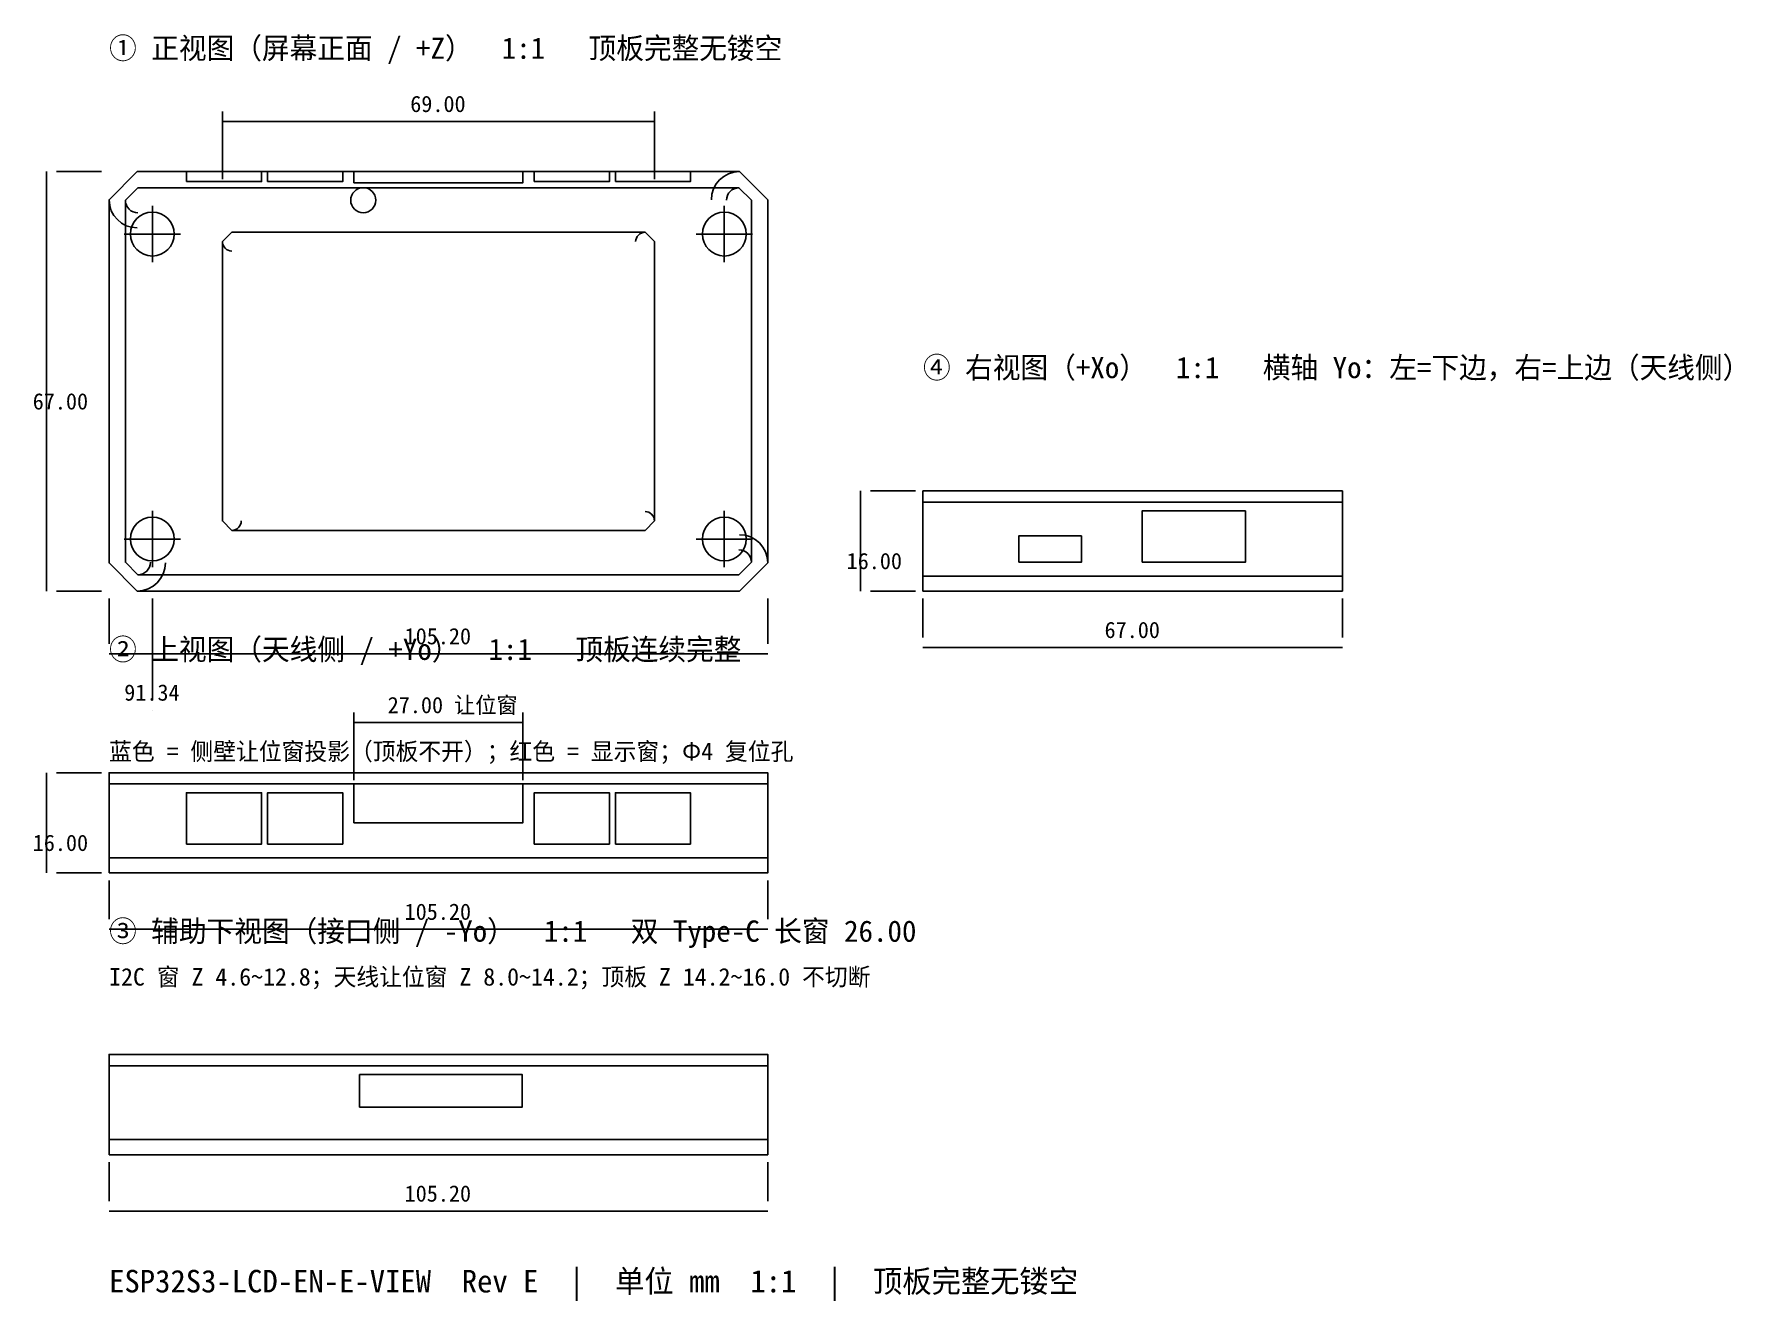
# Model space of a CAD drawing. Header units: millimetres. Extents: x -12 to 259, y -113 to 89.
import ezdxf

# ---------------------------------------------------------------- set-up
doc = ezdxf.new("R2010")
doc.units = ezdxf.units.MM
for name, color, linetype in [('ANT', 5, 'Continuous'), ('CENTER', 8, 'Continuous'), ('DIM', 4, 'Continuous'), ('HOLE', 1, 'Continuous'), ('OUTLINE', 7, 'Continuous'), ('PCB_REF', 8, 'Continuous'), ('SLOT', 3, 'Continuous'), ('TEXT', 7, 'Continuous'), ('TOPPLATE', 5, 'Continuous'), ('WINDOW', 1, 'Continuous')]:
    doc.layers.add(name, color=color, linetype=linetype)

msp = doc.modelspace()

# ---------------------------------------------------------------- linework, layer by layer
at = {"layer": 'ANT'}
for points in [[(39.1, 65.2), (66.1, 65.2), (66.1, 67), (39.1, 67)], [(39.1, -37), (66.1, -37), (66.1, -30.8), (39.1, -30.8)]]:
    msp.add_lwpolyline(points, close=True, dxfattribs=at)
at = {"layer": 'CENTER'}
for p, q in [((6.917, 52.51), (6.917, 61.51)), ((98.26, 52.51), (98.26, 61.51)), ((2.417, 57.01), (11.417, 57.01)), ((93.76, 57.01), (102.76, 57.01)), ((6.917, 3.815), (6.917, 12.815)), ((98.26, 3.815), (98.26, 12.815)), ((2.417, 8.315), (11.417, 8.315)), ((93.76, 8.315), (102.76, 8.315))]:
    msp.add_line(p, q, dxfattribs=at)
for centre in [(6.917, 57.01), (98.26, 57.01), (6.917, 8.315), (98.26, 8.315)]:
    msp.add_circle(centre, 3.5, dxfattribs=at)
at = {"layer": 'DIM'}
for p, q in [((18.1, 65.8), (18.1, 76.6)), ((87.1, 65.8), (87.1, 76.6)), ((18.1, 75), (87.1, 75)), ((-10, 0), (-10, 67)), ((-1.2, 67), (-8.4, 67)), ((120, 0), (120, 16)), ((128.8, 16), (121.6, 16)), ((-1.2, 0), (-8.4, 0)), ((128.8, 0), (121.6, 0)), ((0, -1.2), (0, -8.4)), ((6.917, -1.2), (6.917, -17.4)), ((6.917, -1.2), (6.917, -17.4)), ((105.2, -1.2), (105.2, -8.4)), ((130, -1.2), (130, -7.4)), ((197, -1.2), (197, -7.4)), ((0, -10), (105.2, -10)), ((130, -9), (197, -9)), ((6.917, -19), (6.917, -19)), ((39.1, -30.2), (39.1, -19.4)), ((39.1, -21), (66.1, -21)), ((66.1, -30.2), (66.1, -19.4)), ((-10, -45), (-10, -29)), ((-1.2, -29), (-8.4, -29)), ((-1.2, -45), (-8.4, -45)), ((0, -46.2), (0, -52.4)), ((105.2, -46.2), (105.2, -52.4)), ((0, -54), (105.2, -54)), ((0, -91.2), (0, -97.4)), ((105.2, -91.2), (105.2, -97.4)), ((0, -99), (105.2, -99))]:
    msp.add_line(p, q, dxfattribs=at)
at = {"layer": 'HOLE'}
msp.add_circle((40.59, 62.42), 2, dxfattribs=at)
at = {"layer": 'OUTLINE'}
for points in [[(4.5, 0), (100.7, 0), (105.2, 4.5), (105.2, 62.5), (100.7, 67), (4.5, 67), (0, 62.5), (0, 4.5)], [(130, 0), (197, 0), (197, 16), (130, 16)], [(0, -45), (105.2, -45), (105.2, -29), (0, -29)], [(0, -90), (105.2, -90), (105.2, -74), (0, -74)]]:
    msp.add_lwpolyline(points, close=True, dxfattribs=at)
for centre, start, end in [((100.7, 62.5), 90, 180), ((4.5, 62.5), 180, 270), ((100.7, 4.5), 0, 90), ((4.5, 4.5), 270, 360)]:
    msp.add_arc(centre, 4.5, start, end, dxfattribs=at)
at = {"layer": 'PCB_REF'}
msp.add_lwpolyline([(4.6, 2.6), (100.6, 2.6), (102.6, 4.6), (102.6, 62.4), (100.6, 64.4), (4.6, 64.4), (2.6, 62.4), (2.6, 4.6)], close=True, dxfattribs=at)
for centre, start, end in [((4.6, 62.4), 180, 270), ((100.6, 62.4), 90, 180), ((100.6, 4.6), 0, 90), ((4.6, 4.6), 270, 360)]:
    msp.add_arc(centre, 2, start, end, dxfattribs=at)
at = {"layer": 'SLOT'}
for points in [[(12.35, 65.4), (24.35, 65.4), (24.35, 67), (12.35, 67)], [(25.31, 65.4), (37.31, 65.4), (37.31, 67), (25.31, 67)], [(67.9, 65.4), (79.9, 65.4), (79.9, 67), (67.9, 67)], [(80.86, 65.4), (92.86, 65.4), (92.86, 67), (80.86, 67)], [(165, 4.6), (181.5, 4.6), (181.5, 12.8), (165, 12.8)], [(145.3, 4.6), (155.3, 4.6), (155.3, 8.8), (145.3, 8.8)], [(12.35, -40.4), (24.35, -40.4), (24.35, -32.2), (12.35, -32.2)], [(25.31, -40.4), (37.31, -40.4), (37.31, -32.2), (25.31, -32.2)], [(67.9, -40.4), (79.9, -40.4), (79.9, -32.2), (67.9, -32.2)], [(80.86, -40.4), (92.86, -40.4), (92.86, -32.2), (80.86, -32.2)], [(40, -82.4), (66, -82.4), (66, -77.2), (40, -77.2)]]:
    msp.add_lwpolyline(points, close=True, dxfattribs=at)
at = {"layer": 'TOPPLATE'}
for p, q in [((130, 14.2), (197, 14.2)), ((0, -30.8), (105.2, -30.8)), ((0, -75.8), (105.2, -75.8))]:
    msp.add_line(p, q, dxfattribs=at)
for points in [[(130, 14.2), (197, 14.2), (197, 16), (130, 16)], [(130, 0), (197, 0), (197, 2.4), (130, 2.4)], [(0, -30.8), (105.2, -30.8), (105.2, -29), (0, -29)], [(0, -45), (105.2, -45), (105.2, -42.6), (0, -42.6)], [(0, -75.8), (105.2, -75.8), (105.2, -74), (0, -74)], [(0, -90), (105.2, -90), (105.2, -87.6), (0, -87.6)]]:
    msp.add_lwpolyline(points, close=True, dxfattribs=at)
at = {"layer": 'WINDOW'}
msp.add_lwpolyline([(19.6, 9.7), (85.6, 9.7), (87.1, 11.2), (87.1, 55.8), (85.6, 57.3), (19.6, 57.3), (18.1, 55.8), (18.1, 11.2)], close=True, dxfattribs=at)
for centre, start, end in [((85.6, 55.8), 90, 180), ((19.6, 55.8), 180, 270), ((19.6, 11.2), 270, 360), ((85.6, 11.2), 0, 90)]:
    msp.add_arc(centre, 1.5, start, end, dxfattribs=at)

# ---------------------------------------------------------------- texts
at = {"layer": 'DIM'}
for s, p in [('69.00', (48.1, 76.5)), ('67.00', (-12.2, 29)), ('16.00', (117.8, 3.5)), ('67.00', (159, -7.5)), ('105.20', (47.2, -8.5)), ('91.34', (2.417, -17.5)), ('27.00 让位窗', (44.5, -19.5)), ('16.00', (-12.2, -41.5)), ('105.20', (47.2, -52.5)), ('105.20', (47.2, -97.5))]:
    msp.add_text(s, height=2.6, dxfattribs=at).set_placement(p)
at = {"layer": 'TEXT'}
for s, height, p in [('① 正视图（屏幕正面 / +Z）  1:1   顶板完整无镂空', 3.4, (0, 85)), ('④ 右视图（+Xo）  1:1   横轴 Yo：左=下边，右=上边（天线侧）', 3.4, (130, 34)), ('② 上视图（天线侧 / +Yo）  1:1   顶板连续完整', 3.4, (0, -11)), ('蓝色 = 侧壁让位窗投影（顶板不开）；红色 = 显示窗；Φ4 复位孔', 2.8, (0, -27)), ('③ 辅助下视图（接口侧 / -Yo）  1:1   双 Type-C 长窗 26.00', 3.4, (0, -56)), ('I2C 窗 Z 4.6~12.8；天线让位窗 Z 8.0~14.2；顶板 Z 14.2~16.0 不切断', 2.8, (0, -63)), ('ESP32S3-LCD-EN-E-VIEW  Rev E  |  单位 mm  1:1  |  顶板完整无镂空', 3.6, (0, -112))]:
    msp.add_text(s, height=height, dxfattribs=at).set_placement(p)

doc.saveas('drawing.dxf')
